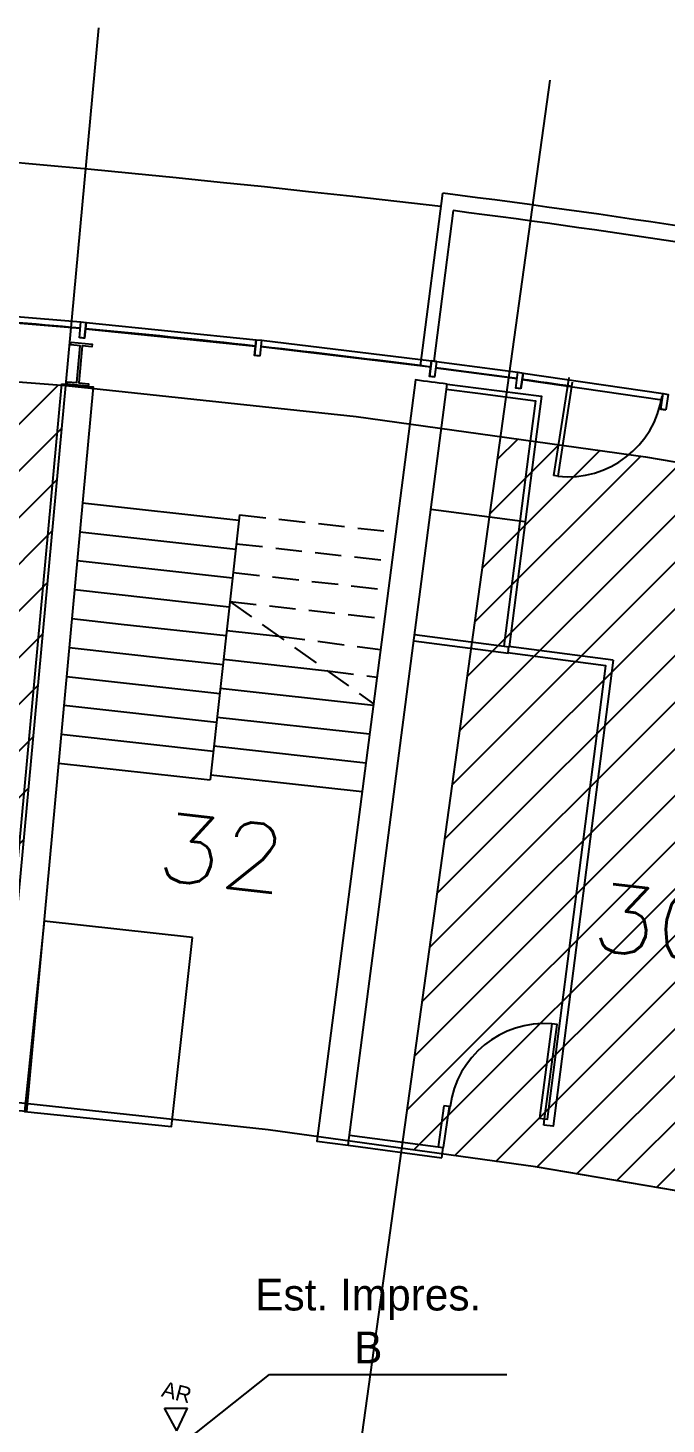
# Model space of a CAD drawing. Header units: millimetres. Extents: x -3 to 87.1, y -29 to 24.
# Drawn here: x 22.97 to 29.01, y 9.95 to 23.17 of the extents above; entities that cross this region are included whole.
import ezdxf
from ezdxf import colors
from ezdxf.entities.mleader import LeaderData, LeaderLine
from ezdxf.enums import TextEntityAlignment as Align
from ezdxf.math import Vec2, Vec3

# ---------------------------------------------------------------- set-up
doc = ezdxf.new("R2010")
doc.units = ezdxf.units.MM
doc.linetypes.add('HIDDEN', pattern=[0.375, 0.25, -0.125])
for name, color, linetype in [('AR-AR', 3, 'Continuous'), ('AR-ARC', 2, 'Continuous'), ('AR-ARMÁRIO', 2, 'Continuous'), ('AR-DIV', 2, 'Continuous'), ('AR-ESQ', 2, 'Continuous'), ('AR-EST', 4, 'Continuous'), ('AR-PAR-ALV', 5, 'Continuous'), ('AR-PIS-DSN', 2, 'Continuous'), ('AR-PIS-EXT', 2, 'Continuous'), ('AR-PISO', 1, 'Continuous'), ('AR-POR', 1, 'Continuous'), ('AR-SMB', 1, 'Continuous'), ('AR-TXT', 2, 'Continuous'), ('MALHA PARA NUMERAÇÃO DE SALAS', 1, 'Continuous')]:
    doc.layers.add(name, color=color, linetype=linetype)
doc.styles.add('1-125', font='stylu.ttf', dxfattribs={"height": 0.2})
doc.styles.add('S20', font='simplex.shx', dxfattribs={"width": 1.1, "height": 0.2})

# ---------------------------------------------------------------- blocks, each defined once
blk = doc.blocks.new('numeracao de salas anexo2')
at = {"layer": 'MALHA PARA NUMERAÇÃO DE SALAS'}
h = blk.add_hatch(dxfattribs=at)
h.set_pattern_fill('ANSI31', color=256, scale=2.5, style=0)
h.set_pattern_definition([(45, (100.34865, 6.72668), (-0.2209709, 0.2209709), [])])
h.paths.add_polyline_path([(78.927, -20.555), (78, -19.715), (73.434, -24.754), (74.361, -25.594), (76.213, -27.272), (77.89, -28.792, -0.024814), (81.404, -22.799), (80.779, -22.233)])
h.paths.add_polyline_path([(79.491, -16.208), (84.057, -11.169), (82.205, -9.491), (81.279, -8.651), (76.713, -13.69)])
h.paths.add_polyline_path([(74.295, -16.358), (73.369, -15.519), (71.516, -13.84), (66.95, -18.879), (68.803, -20.558), (69.729, -21.397)])
h.paths.add_polyline_path([(73.934, -11.172), (78.5, -6.133), (76.423, -4.309), (75.358, -3.429), (71.029, -8.672), (72.014, -9.486)])
h.paths.add_polyline_path([(68.737, -11.448), (67.795, -10.67), (65.863, -9.172), (61.779, -14.609), (63.546, -15.979), (64.408, -16.691)])
h.paths.add_polyline_path([(62.875, -7.046), (61.865, -6.357), (59.804, -5.043), (56.237, -10.833), (58.123, -12.035), (59.047, -12.664)])
h.paths.add_polyline_path([(56.634, -3.201), (55.565, -2.608), (53.391, -1.489), (50.372, -7.582), (52.36, -8.605), (53.338, -9.147)])
h.paths.add_polyline_path([(50.065, 0.055), (48.946, 0.547), (46.679, 1.461), (44.232, -4.883), (46.306, -5.72), (47.33, -6.17)])
h.paths.add_polyline_path([(43.226, 2.693), (42.066, 3.08), (39.725, 3.782), (39.723, 3.782), (37.871, -2.76), (40.013, -3.403), (41.073, -3.757)])
h.paths.add_polyline_path([(36.172, 4.691), (34.985, 4.969), (32.586, 5.454), (31.342, -1.231), (33.533, -1.674), (34.622, -1.929)])
h.paths.add_polyline_path([(28.967, 6.042), (27.755, 6.201), (25.324, 6.463), (24.699, -0.308), (26.922, -0.548), (28.03, -0.702)])
h.paths.add_polyline_path([(21.666, 6.716), (20.444, 6.763), (18, 6.8), (18, 0), (20.236, -0.034), (21.353, -0.086)])
h.paths.add_polyline_path([(14.25, 6.8), (10.5, 6.8), (10.5, 0), (14.25, 0)])
h.paths.add_polyline_path([(6.75, 6.8), (3, 6.8), (3, 0), (6.75, 0)])
h.paths.add_polyline_path([(10.5, 10.4), (10.5, 17.2), (6.75, 17.2), (6.75, 10.4)])
h.paths.add_polyline_path([(14.25, 10.4), (15.5, 10.4), (18, 10.4), (18, 17.2), (14.25, 17.2)])
h.paths.add_polyline_path([(26.28, 16.819), (23.524, 17.03), (22.144, 17.094), (21.831, 10.302), (23.107, 10.243), (25.655, 10.048)])
h.paths.add_polyline_path([(33.245, 8.993), (34.489, 15.678), (31.765, 16.142), (30.396, 16.332), (29.461, 9.598), (30.726, 9.422)])
h.paths.add_polyline_path([(38.237, 7.904), (40.703, 7.246), (42.555, 13.789), (39.889, 14.501), (38.544, 14.816), (36.993, 8.196)])
h.paths.add_polyline_path([(45.577, 5.703), (47.975, 4.82), (50.422, 11.165), (47.828, 12.119), (46.517, 12.557), (44.365, 6.107)])
h.paths.add_polyline_path([(54.99, 1.737), (58.01, 7.829), (55.515, 9.019), (54.25, 9.575), (51.514, 3.35), (52.683, 2.836)])
h.paths.add_polyline_path([(68.025, -6.293), (72.108, -0.856), (69.873, 0.769), (68.731, 1.548), (64.902, -4.071), (65.958, -4.791)])
h.paths.add_polyline_path([(76.561, -24.818), (77.711, -24.951), (77.821, -23.997), (76.671, -23.864)], flags=24)
h.paths.add_polyline_path([(78.739, -13.55), (80.222, -13.722), (80.332, -12.768), (78.849, -12.596)], flags=24)
h.paths.add_polyline_path([(69.31, -18.502), (70.761, -18.67), (70.871, -17.716), (69.421, -17.549)], flags=24)
h.paths.add_polyline_path([(73.34, -8.308), (74.791, -8.476), (74.901, -7.522), (73.451, -7.355)], flags=24)
h.paths.add_polyline_path([(64.18, -13.723), (65.597, -13.886), (65.707, -12.933), (64.29, -12.769)], flags=24)
h.paths.add_polyline_path([(58.329, -9.683), (59.646, -9.835), (59.756, -8.882), (58.439, -8.729)], flags=24)
h.paths.add_polyline_path([(52.435, -6.034), (53.752, -6.186), (53.862, -5.232), (52.545, -5.08)], flags=24)
h.paths.add_polyline_path([(46.228, -3.039), (47.379, -3.172), (47.489, -2.219), (46.338, -2.086)], flags=24)
h.paths.add_polyline_path([(39.693, -0.644), (41.144, -0.811), (41.254, 0.142), (39.804, 0.31)], flags=24)
h.paths.add_polyline_path([(32.845, 0.986), (34.262, 0.823), (34.372, 1.776), (32.955, 1.94)], flags=24)
h.paths.add_polyline_path([(26.091, 2.326), (27.541, 2.159), (27.652, 3.112), (26.201, 3.28)], flags=24)
h.paths.add_polyline_path([(19.093, 2.686), (20.543, 2.518), (20.654, 3.472), (19.203, 3.64)], flags=24)
h.paths.add_polyline_path([(11.748, 2.729), (12.898, 2.596), (13.008, 3.55), (11.858, 3.683)], flags=24)
h.paths.add_polyline_path([(4.098, 2.746), (5.548, 2.579), (5.658, 3.532), (4.208, 3.7)], flags=24)
h.paths.add_polyline_path([(7.848, 12.946), (9.298, 12.779), (9.408, 13.732), (7.958, 13.9)], flags=24)
h.paths.add_polyline_path([(15.348, 12.946), (16.798, 12.779), (16.908, 13.732), (15.458, 13.9)], flags=24)
h.paths.add_polyline_path([(23.065, 12.526), (24.549, 12.355), (24.659, 13.308), (23.175, 13.48)], flags=24)
h.paths.add_polyline_path([(31.093, 11.335), (32.543, 11.168), (32.653, 12.121), (31.203, 12.289)], flags=24)
h.paths.add_polyline_path([(38.744, 9.676), (40.161, 9.513), (40.271, 10.466), (38.855, 10.63)], flags=24)
h.paths.add_polyline_path([(46.236, 7.202), (47.686, 7.035), (47.796, 7.988), (46.346, 8.156)], flags=24)
h.paths.add_polyline_path([(53.388, 4.184), (54.705, 4.031), (54.815, 4.985), (53.498, 5.137)], flags=24)
h.paths.add_polyline_path([(67.164, -3.639), (68.481, -3.791), (68.591, -2.837), (67.274, -2.685)], flags=24)
for p, q in [((24.386, -3.703), (26.592, 20.202)), ((27.563, -4.061), (30.865, 19.709))]:
    blk.add_line(p, q, dxfattribs=at)
for points in [[(0, 17.2), (18, 17.2), (20.763, 17.158), (23.524, 17.03), (26.28, 16.819), (29.027, 16.523), (31.765, 16.142), (34.489, 15.678), (37.203, 15.13), (39.889, 14.501), (42.555, 13.789), (45.207, 12.994), (47.828, 12.119), (50.422, 11.165), (52.985, 10.131), (55.515, 9.019), (58.01, 7.829), (60.467, 6.564)], [(59.496, -0.672), (57.262, 0.567), (54.99, 1.737), (52.683, 2.836), (50.344, 3.864), (47.975, 4.82), (45.577, 5.703), (43.153, 6.512), (40.706, 7.246), (38.237, 7.904), (35.754, 8.486), (35.754, 8.486), (33.245, 8.993), (30.726, 9.422), (28.195, 9.774), (25.655, 10.048), (23.107, 10.243), (20.555, 10.361), (18, 10.4), (15.5, 10.4), (13, 10.4), (10.5, 10.4), (0, 10.4)]]:
    blk.add_lwpolyline(points, dxfattribs=at)
at = {"layer": 'MALHA PARA NUMERAÇÃO DE SALAS', "color": 2, "style": 'S20', "width": 1.1}
for s, p in [('32', (27.72, 12.075)), ('30', (31.836, 11.41))]:
    blk.add_text(s, height=0.64, rotation=353.41, dxfattribs=at).set_placement(p, align=Align.CENTER)
blk = doc.blocks.new('A$C009E3A51')
blk.add_blockref('numeracao de salas anexo2', (-3.157, 0.008))
blk = doc.blocks.new('_Dot')
at = {"color": 0, "linetype": 'ByBlock', "lineweight": -2}
blk.add_line((-0.5, 0), (-1, 0), dxfattribs=at)
at = {"color": 0, "linetype": 'ByBlock', "const_width": 0.5}
blk.add_lwpolyline([(-0.25, 0, 1), (0.25, 0, 1)], format="xyb", close=True, dxfattribs=at)
blk = doc.blocks.new('SETA')
for p, q in [((727.465, 142.996), (727.239, 142.971)), ((727.239, 142.971), (727.353, 142.807)), ((727.465, 142.996), (727.353, 142.807))]:
    blk.add_line(p, q)

msp = doc.modelspace()

# ---------------------------------------------------------------- linework, layer by layer
at = {"layer": 'AR-ARMÁRIO', "transparency": 33554687}
for p, q in [((26.782, 18.614), (27.674, 18.498)), ((26.62, 17.369), (27.516, 17.252)), ((26.628, 17.428), (27.523, 17.312)), ((27.517, 17.313), (27.51, 17.253))]:
    msp.add_line(p, q, dxfattribs=at)
for points in [[(26.928, 19.749), (27.227, 19.711), (27.772, 19.64), (27.707, 19.138), (27.474, 17.318)], [(26.935, 19.799), (27.233, 19.76), (27.828, 19.683), (27.828, 19.683), (27.828, 19.683), (27.757, 19.132), (27.524, 17.312)]]:
    msp.add_lwpolyline(points, dxfattribs=at)
msp.add_lwpolyline([(24.528, 14.56), (23.122, 14.716), (22.938, 12.913), (24.329, 12.771)], close=True, dxfattribs=at)
at = {"layer": 'AR-DIV', "transparency": 33554687}
for p, q in [((28.506, 17.184), (27.517, 17.313)), ((26.955, 12.961), (26.906, 12.968)), ((26.955, 12.961), (26.964, 12.96)), ((26.957, 12.903), (26.964, 12.96)), ((26.948, 12.904), (26.957, 12.903)), ((26.013, 12.688), (26.9, 12.573)), ((26.887, 12.476), (26.9, 12.573))]:
    msp.add_line(p, q, dxfattribs=at)
for points in [[(27.85, 12.785), (27.858, 12.844), (27.887, 12.84), (28.439, 17.133), (27.507, 17.254)], [(28.506, 17.184), (27.939, 12.773), (27.85, 12.785)], [(26.906, 12.968), (26.85, 12.579)], [(26.955, 12.961), (26.9, 12.573)], [(26, 12.594), (26.887, 12.476)]]:
    msp.add_lwpolyline(points, dxfattribs=at)
at = {"layer": 'AR-ESQ', "color": 2, "transparency": 33554687}
for p, q in [((23.456, 20.237), (23.469, 20.386)), ((23.469, 20.386), (23.519, 20.382)), ((23.505, 20.232), (23.519, 20.382)), ((25.13, 20.218), (25.114, 20.069)), ((25.13, 20.218), (25.18, 20.213)), ((25.18, 20.213), (25.163, 20.063)), ((26.788, 20.019), (26.768, 19.87)), ((26.837, 20.013), (26.788, 20.019)), ((26.837, 20.013), (26.818, 19.864)), ((27.585, 19.761), (27.606, 19.91)), ((27.606, 19.91), (27.655, 19.903)), ((27.635, 19.754), (27.655, 19.903)), ((28.958, 19.559), (28.979, 19.708)), ((28.979, 19.708), (29.029, 19.701))]:
    msp.add_line(p, q, dxfattribs=at)
at = {"layer": 'AR-ESQ', "color": 1, "transparency": 33554687}
for points in [[(22.136, 20.499), (23.469, 20.386)], [(23.519, 20.382), (25.13, 20.218)], [(25.18, 20.213), (26.788, 20.019)], [(26.837, 20.013), (27.606, 19.91)], [(27.655, 19.903), (28.979, 19.708)]]:
    msp.add_lwpolyline(points, dxfattribs=at)
at = {"layer": 'AR-ESQ', "transparency": 33554687}
for points in [[(22.131, 20.439), (23.464, 20.327)], [(23.513, 20.322), (25.124, 20.158)], [(25.173, 20.153), (26.781, 19.96)], [(26.829, 19.953), (27.598, 19.85)], [(27.647, 19.843), (28.97, 19.649)]]:
    msp.add_lwpolyline(points, dxfattribs=at)
for points in [[(23.456, 20.237), (23.469, 20.386), (23.519, 20.382), (23.505, 20.232, 0.000138)], [(25.163, 20.063, 0.000138), (25.114, 20.069), (25.13, 20.218), (25.18, 20.213)], [(27.635, 19.754, 0.000138), (27.585, 19.761), (27.606, 19.91), (27.655, 19.903)], [(29.006, 19.553, 0.000138), (28.956, 19.56), (28.979, 19.708), (29.029, 19.701)]]:
    msp.add_lwpolyline(points, format="xyb", close=True, dxfattribs=at)
msp.add_lwpolyline([(26.818, 19.864), (26.768, 19.87), (26.788, 20.019), (26.837, 20.013)], close=True, dxfattribs=at)
at = {"layer": 'AR-ESQ', "color": 2, "transparency": 33554687}
for centre, radius, start, end in [((15.178, -69.733), 90.44, 84.74323, 85.59033), ((15.178, -69.733), 90.35, 84.71154, 84.74325), ((15.178, -69.733), 90.44, 83.68636, 84.71156), ((15.178, -69.733), 90.44, 82.62948, 83.65468), ((15.178, -69.733), 90.35, 83.65466, 83.68637), ((15.178, -69.733), 90.35, 82.59779, 82.62949), ((15.178, -69.733), 90.44, 82.10693, 82.5978), ((16.818, -58.826), 79.41, 81.81757, 82.16247), ((15.178, -69.733), 90.35, 82.07524, 82.10695), ((16.551, -69.935), 90.35, 82.07524, 82.10695)]:
    msp.add_arc(centre, radius, start, end, dxfattribs=at)
at = {"layer": 'AR-EST', "transparency": 33554687}
msp.add_lwpolyline([(23.377, 20.194), (23.576, 20.176), (23.574, 20.151), (23.484, 20.159), (23.452, 19.811), (23.541, 19.802), (23.539, 19.777), (23.34, 19.796), (23.342, 19.821), (23.432, 19.812), (23.464, 20.161), (23.374, 20.169), (23.377, 20.194)], dxfattribs=at)
at = {"layer": 'AR-PAR-ALV', "transparency": 33554687}
msp.add_lwpolyline([(26.936, 19.798, 0.000831), (26.638, 19.837), (25.703, 12.632), (26, 12.594)], format="xyb", close=True, dxfattribs=at)
msp.add_lwpolyline([(23.29, 19.8), (23.588, 19.773), (22.955, 12.912, 0.000904), (22.657, 12.939), (23.29, 19.8)], format="xyb", dxfattribs=at)
at = {"layer": 'AR-PIS-DSN', "color": 2, "transparency": 33554687}
for p, q in [((23.487, 18.675), (24.966, 18.511)), ((24.972, 18.56), (24.693, 16.051)), ((23.462, 18.401), (24.936, 18.237)), ((23.436, 18.127), (24.905, 17.964)), ((23.411, 17.853), (24.875, 17.691)), ((23.386, 17.579), (23.852, 17.527)), ((23.852, 17.527), (24.845, 17.417)), ((24.85, 17.467), (25.342, 17.412)), ((23.361, 17.305), (24.318, 17.199)), ((24.318, 17.199), (24.814, 17.144)), ((24.82, 17.194), (25.803, 17.085)), ((23.335, 17.031), (24.784, 16.871)), ((24.79, 16.92), (26.239, 16.759)), ((23.31, 16.758), (24.754, 16.597)), ((24.759, 16.647), (26.203, 16.487)), ((23.285, 16.484), (24.724, 16.324)), ((24.729, 16.374), (26.168, 16.214)), ((23.26, 16.21), (24.693, 16.051)), ((24.699, 16.1), (26.132, 15.941))]:
    msp.add_line(p, q, dxfattribs=at)
at = {"layer": 'AR-PIS-DSN', "color": 2, "linetype": 'HIDDEN', "transparency": 33554687}
for p, q in [((24.972, 18.56), (26.451, 18.396)), ((24.941, 18.287), (26.416, 18.123)), ((24.911, 18.014), (26.38, 17.85)), ((24.881, 17.74), (26.24, 16.773)), ((24.881, 17.74), (26.345, 17.578)), ((25.342, 17.412), (26.307, 17.287)), ((25.803, 17.085), (26.273, 17.023))]:
    msp.add_line(p, q, dxfattribs=at)
at = {"layer": 'AR-PIS-EXT', "color": 1, "transparency": 33554687}
for points in [[(26.683, 19.972), (26.894, 21.604)], [(26.994, 21.44), (26.809, 20.016)]]:
    msp.add_lwpolyline(points, dxfattribs=at)
for centre, radius, start, end in [((9.172, -129.853), 152.363, 83.32669, 93.43315), ((16.034, -64.446), 86.733, 79.30521, 82.80675), ((15.191, -69.8), 92, 79.63918, 82.62921)]:
    msp.add_arc(centre, radius, start, end, dxfattribs=at)
at = {"layer": 'AR-PISO', "color": 1, "linetype": 'Continuous', "transparency": 33554687}
msp.add_arc((27.858, 12.844), 0.901, 85.6688, 172.6137, dxfattribs=at)
at = {"layer": 'AR-POR', "color": 2, "transparency": 33554687}
for p, q in [((28.087, 19.861), (27.943, 18.933)), ((28.12, 19.816), (27.983, 18.927)), ((27.983, 18.927), (27.943, 18.933))]:
    msp.add_line(p, q, dxfattribs=at)
at = {"layer": 'AR-POR', "color": 2, "linetype": 'Continuous', "transparency": 33554687}
msp.add_lwpolyline([(27.858, 12.844), (27.976, 13.736), (27.926, 13.743), (27.809, 12.851), (27.858, 12.844)], dxfattribs=at)
at = {"layer": 'AR-POR', "transparency": 33554687}
msp.add_arc((28.081, 19.821), 0.9, 263.7454, 351.5217, dxfattribs=at)

# ---------------------------------------------------------------- block references
at = {"layer": 'AR-AR', "transparency": 33554687, "xscale": -1.074500721242693, "yscale": 1.074500721242693, "zscale": 1.074500721242693, "rotation": 124.7112438679359}
msp.add_blockref('SETA', (-294.426, 739.935), dxfattribs=at)
at = {"layer": 'MALHA PARA NUMERAÇÃO DE SALAS', "color": 6, "transparency": 33554687}
msp.add_blockref('A$C009E3A51', (0.204, 2.959), dxfattribs=at)

# ---------------------------------------------------------------- texts
at = {"layer": 'AR-ARC', "color": 2, "transparency": 33554687, "style": '1-125'}
msp.add_text('AR', height=0.15, rotation=345.9019, dxfattribs=at).set_placement((24.224, 10.218))
at = {"layer": 'AR-TXT', "color": 2, "transparency": 33554687, "insert": (26.19, 11.18), "char_height": 0.15, "attachment_point": 5, "style": '1-125'}
msp.add_mtext('{\\H2x;\\PEst. Impres.\\PB}', dxfattribs=at)

# ---------------------------------------------------------------- leaders
at = {"layer": 'AR-SMB', "transparency": 33554687}
ml = msp.add_multileader_mtext('Standard', dxfattribs=at)
ml.set_content('', color=256)
ml.set_leader_properties()
ml.set_arrow_properties(name='DOT')
ml.build(insert=Vec2(0, 0))
ml.multileader.update_dxf_attribs({"text_right_attachment_type": 6, "dogleg_length": 0.36, "arrow_head_size": 0.1})
ctx = ml.context
ctx.base_point, ctx.char_height, ctx.arrow_head_size, ctx.landing_gap_size, ctx.plane_origin = Vec3(27.502, 10.423), 0.18, 0.1, 0.09, Vec3(24.379, 9.726)
ctx.right_attachment = 6
notes = []
notes.append((ctx, [(0, (1, 1, 0), (25.255, 10.423), (1, 0), 2.247, [(0, [(24.379, 9.726)], 0, [])])]))
ctx.mtext.insert, ctx.mtext.flow_direction = Vec3(27.592, 10.513), 5
for ctx, leaders in notes:
    for number, flags, end, landing, length, lines in leaders:
        leader = LeaderData()
        leader.index, (leader.has_last_leader_line, leader.has_dogleg_vector, leader.attachment_direction) = number, flags
        leader.last_leader_point, leader.dogleg_vector, leader.dogleg_length = Vec3(end), Vec3(landing), length
        for number, points, colour, breaks in lines:
            line = LeaderLine()
            line.index, line.vertices, line.color, line.breaks = number, Vec3.list(points), colors.encode_raw_color(colour), breaks
            leader.lines.append(line)
        ctx.leaders.append(leader)

doc.saveas('drawing.dxf')
